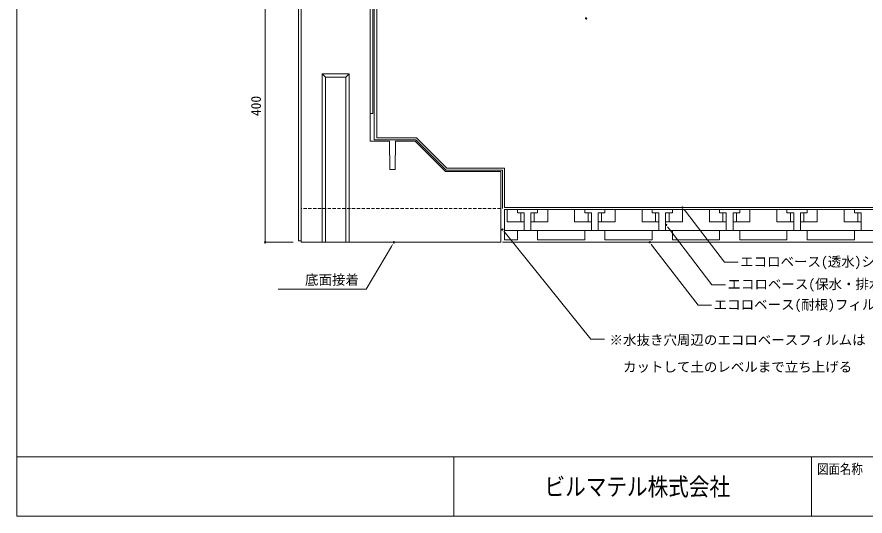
# Model space of a CAD drawing. Units: millimetres, scale not verified. Extents: x -1100 to 1100, y -752 to 752.
# Drawn here: x -1100 to 158, y -752 to -12 of the extents above; entities that cross this region are included whole.
import ezdxf
from ezdxf.enums import TextEntityAlignment as Align

# ---------------------------------------------------------------- set-up
doc = ezdxf.new("R2010")
doc.units = ezdxf.units.MM
doc.header["$LTSCALE"] = 4
doc.header["$PDMODE"] = 32
doc.header["$PDSIZE"] = 2
doc.linetypes.add('DASHED1', pattern=[1.8, 1.2, -0.6])
for name, color, linetype, lineweight in [('0-9_図面枠', 7, 'Continuous', 18), ('0-A_寸法', 7, 'Continuous', 18), ('0-B_耐根', 5, 'Continuous', 18), ('0-C_透水', 6, 'Continuous', 18), ('0-D_文字', 7, 'Continuous', 18), ('0-E_ｳｫ_ﾙ', 7, 'Continuous', 18), ('1-0_ﾏｯﾄ45', 2, 'Continuous', 18)]:
    doc.layers.add(name, color=color, linetype=linetype, lineweight=lineweight)
doc.styles.add('ＭＳ ゴシック', font='')
doc.styles.get('ＭＳ ゴシック').set_extended_font_data('MS Gothic')

msp = doc.modelspace()

# ---------------------------------------------------------------- linework, layer by layer
at = {"layer": '0-9_図面枠'}
for p, q in [((-1100, -664.009), (1100, -664.009)), ((-451.825, -664.009), (-451.825, -752.009)), ((79.063, -664.009), (79.063, -752.009))]:
    msp.add_line(p, q, dxfattribs=at)
msp.add_lwpolyline([(-1100, 751.991), (1100, 751.991), (1100, -752.009), (-1100, -752.009)], close=True, dxfattribs=at)
at = {"layer": '0-A_寸法'}
msp.add_line((-690.156, -346.153), (-731.706, -346.153), dxfattribs=at)
msp.add_lwpolyline([(-731.706, -346.153), (-731.706, 53.847), (-731.706, -346.153)], dxfattribs=at)
msp.add_point((-731.706, -346.153), dxfattribs=at)
at = {"layer": '0-B_耐根'}
msp.add_line((-379.646, -346.143), (662.532, -346.143), dxfattribs=at)
msp.add_lwpolyline([(-570.07, 5.39), (-570.07, -194.154), (-508.328, -194.154), (-463.328, -239.153), (-379.646, -239.153), (-379.646, -296.153)], dxfattribs=at)
at = {"layer": '0-C_透水'}
msp.add_lwpolyline([(-566.147, 5.39), (-566.147, -191.143), (-507.082, -191.143), (-462.082, -236.143), (-376.846, -236.143), (-376.846, -294.61), (662.532, -294.61)], dxfattribs=at)
at = {"layer": '0-D_文字'}
msp.add_line((-601.662, -415.468), (-712.68, -415.468), dxfattribs=at)
for points in [[(-110.404, -297.383), (-108.269, -300.156), (-50.062, -375.722), (-30.062, -375.722)], [(-134.631, -323.158), (-132.505, -325.938), (-68.821, -409.222), (-48.821, -409.222)], [(-542.617, -349.169), (-544.393, -352.185), (-581.662, -415.468), (-601.662, -415.468)], [(-159.005, -348.916), (-156.869, -351.689), (-89.288, -439.42), (-69.288, -439.42)]]:
    msp.add_lwpolyline(points, dxfattribs=at)
at = {"layer": '0-D_文字', "color": 5}
msp.add_lwpolyline([(-377.511, -329.885), (-375.313, -332.608), (-248.322, -489.926), (-228.322, -489.926)], dxfattribs=at)
at = {"layer": '0-D_文字'}
for p in [(-255.59, -14.055), (-112.54, -294.61), (-136.757, -320.378), (-540.841, -346.153), (-161.141, -346.143)]:
    msp.add_point(p, dxfattribs=at)
at = {"layer": '0-D_文字', "color": 5}
msp.add_point((-379.71, -327.162), dxfattribs=at)
at = {"layer": '0-E_ｳｫ_ﾙ'}
for p, q in [((-678.156, -346.153), (-678.156, 53.847)), ((-576.07, 53.847), (-576.07, -196.154)), ((-682.156, 49.847), (-682.156, -344.153)), ((-572.07, 49.847), (-572.07, -155.153)), ((-647.157, -96.154), (-607.157, -96.154)), ((-647.157, -346.153), (-647.157, -96.154)), ((-607.157, -96.154), (-612.157, -101.153)), ((-607.157, -96.154), (-607.157, -346.153)), ((-642.156, -346.153), (-642.156, -101.153)), ((-612.157, -101.153), (-612.157, -346.153)), ((-572.07, -155.153), (-576.07, -155.153)), ((-573.521, -196.154), (-576.07, -196.154)), ((-573.521, -196.154), (-547.157, -196.154)), ((-547.157, -196.154), (-546.657, -238.153)), ((-538.657, -238.153), (-538.156, -196.154)), ((-538.156, -196.154), (-509.156, -196.154)), ((-546.657, -238.153), (-538.657, -238.153)), ((-382.156, -241.153), (-382.156, -346.153)), ((-678.156, -344.153), (-682.156, -344.153)), ((-382.156, -346.153), (-678.156, -346.153))]:
    msp.add_line(p, q, dxfattribs=at)
at = {"layer": '0-E_ｳｫ_ﾙ', "linetype": 'DASHED1'}
msp.add_line((-382.156, -296.153), (-678.156, -296.153), dxfattribs=at)
at = {"layer": '0-E_ｳｫ_ﾙ'}
for points in [[(-647.157, -96.154), (-642.156, -101.153), (-612.157, -101.153)], [(-509.156, -196.154), (-464.157, -241.153), (-382.156, -241.153)]]:
    msp.add_lwpolyline(points, dxfattribs=at)
at = {"layer": '1-0_ﾏｯﾄ45'}
for p, q in [((-376.846, -297.61), (662.532, -297.61)), ((-376.846, -297.61), (-376.846, -342.61)), ((-372.532, -297.61), (-372.532, -315.61)), ((-357.532, -297.61), (-357.532, -302.61)), ((-327.533, -297.61), (-327.533, -302.61)), ((-312.533, -297.61), (-312.533, -315.61)), ((-272.533, -297.61), (-272.533, -315.61)), ((-227.532, -297.61), (-227.532, -302.61)), ((-212.532, -297.61), (-212.532, -315.61)), ((-172.533, -297.61), (-172.533, -315.61)), ((-127.532, -297.61), (-127.532, -302.61)), ((-112.532, -297.61), (-112.532, -315.61)), ((-57.532, -297.61), (-57.532, -302.61)), ((-27.533, -297.61), (-27.533, -302.61)), ((-12.532, -297.61), (-12.532, -315.61)), ((27.467, -297.61), (27.467, -315.61)), ((42.467, -297.61), (42.467, -302.61)), ((72.468, -297.61), (72.468, -302.61)), ((87.468, -297.61), (87.468, -315.61)), ((127.468, -297.61), (127.468, -315.61)), ((142.468, -297.61), (142.468, -302.61)), ((-357.532, -302.61), (-347.533, -302.61)), ((-352.532, -302.61), (-352.532, -315.61)), ((-347.533, -302.61), (-347.533, -328.61)), ((-337.532, -302.61), (-337.532, -328.61)), ((-337.532, -302.61), (-327.533, -302.61)), ((-332.533, -302.61), (-332.533, -315.61)), ((-252.532, -302.61), (-252.532, -315.61)), ((-247.533, -302.61), (-247.533, -328.61)), ((-237.533, -302.61), (-237.533, -328.61)), ((-237.533, -302.61), (-227.532, -302.61)), ((-232.532, -302.61), (-232.532, -315.61)), ((-152.533, -302.61), (-152.533, -315.61)), ((-147.533, -302.61), (-147.533, -328.61)), ((-137.532, -302.61), (-127.532, -302.61)), ((-137.532, -302.61), (-137.532, -328.61)), ((-132.533, -302.61), (-132.533, -315.61)), ((-57.532, -302.61), (-47.533, -302.61)), ((-52.532, -302.61), (-52.532, -315.61)), ((-47.533, -302.61), (-47.533, -328.61)), ((-37.532, -302.61), (-27.533, -302.61)), ((-37.532, -302.61), (-37.532, -328.61)), ((-32.533, -302.61), (-32.533, -315.61)), ((42.467, -302.61), (52.468, -302.61)), ((47.468, -302.61), (47.468, -315.61)), ((52.468, -302.61), (52.468, -328.61)), ((62.468, -302.61), (62.468, -328.61)), ((62.468, -302.61), (72.468, -302.61)), ((67.468, -302.61), (67.468, -315.61)), ((142.468, -302.61), (152.468, -302.61)), ((147.468, -302.61), (147.468, -315.61)), ((152.468, -302.61), (152.468, -328.61)), ((-372.532, -315.61), (-347.533, -315.61)), ((-337.532, -315.61), (-312.533, -315.61)), ((-272.533, -315.61), (-247.533, -315.61)), ((-237.533, -315.61), (-212.532, -315.61)), ((-172.533, -315.61), (-147.533, -315.61)), ((-137.532, -315.61), (-112.532, -315.61)), ((-37.532, -315.61), (-12.532, -315.61)), ((27.467, -315.61), (52.468, -315.61)), ((62.468, -315.61), (87.468, -315.61)), ((127.468, -315.61), (152.468, -315.61)), ((-376.846, -328.61), (662.532, -328.61)), ((-357.532, -338.61), (-357.532, -328.61)), ((-357.532, -342.61), (-357.532, -338.61)), ((-327.533, -338.61), (-327.533, -328.61)), ((-327.533, -342.61), (-327.533, -338.61)), ((-257.533, -338.61), (-257.533, -328.61)), ((-257.533, -342.61), (-257.533, -338.61)), ((-227.532, -338.61), (-227.532, -328.61)), ((-227.532, -342.61), (-227.532, -338.61)), ((-157.533, -338.61), (-157.533, -328.61)), ((-157.533, -342.61), (-157.533, -338.61)), ((-127.532, -338.61), (-127.532, -328.61)), ((-127.532, -342.61), (-127.532, -338.61)), ((-57.532, -338.61), (-57.532, -328.61)), ((-57.532, -342.61), (-57.532, -338.61)), ((-27.533, -338.61), (-27.533, -328.61)), ((-27.533, -342.61), (-27.533, -338.61)), ((42.467, -338.61), (42.467, -328.61)), ((42.467, -342.61), (42.467, -338.61)), ((72.468, -338.61), (72.468, -328.61)), ((72.468, -342.61), (72.468, -338.61)), ((142.468, -338.61), (142.468, -328.61)), ((142.468, -342.61), (142.468, -338.61)), ((-376.846, -342.61), (-357.532, -342.61)), ((-327.533, -342.61), (-257.533, -342.61)), ((-227.532, -342.61), (-157.533, -342.61)), ((-127.532, -342.61), (-57.532, -342.61)), ((-27.533, -342.61), (42.467, -342.61)), ((72.468, -342.61), (142.468, -342.61))]:
    msp.add_line(p, q, dxfattribs=at)
for points in [[(-257.533, -297.61), (-257.533, -302.61), (-247.533, -302.61)], [(-157.533, -297.61), (-157.533, -302.61), (-147.533, -302.61)], [(-72.532, -297.61), (-72.532, -315.61), (-47.533, -315.61)]]:
    msp.add_lwpolyline(points, dxfattribs=at)

# ---------------------------------------------------------------- texts
at = {"layer": '0-9_図面枠', "style": 'ＭＳ ゴシック', "width": 0.85}
for s, height, p in [('図面名称', 14.66, (87.063, -694.009)), ('ビルマテル株式会社', 26.39, (-317.275, -729.609))]:
    msp.add_text(s, height=height, dxfattribs=at).set_placement(p, align=Align.BOTTOM_LEFT)
at = {"layer": '0-A_寸法', "style": 'ＭＳ ゴシック'}
msp.add_text('400', height=14.66, rotation=90, dxfattribs=at).set_placement((-733.706, -158.903), align=Align.BOTTOM_LEFT)
at = {"layer": '0-D_文字', "style": 'ＭＳ ゴシック'}
for s, p in [('エコロベース(透水)シート（ポリエステルｔ=0.24）', (-27.062, -386.555)), ('底面接着', (-672.662, -413.468)), ('エコロベース(保水・排水)マット45（難燃性40倍発泡1000x1000xt45）', (-45.821, -419.902)), ('エコロベース(耐根)フィルム（ポリエチレンｔ=0.3）', (-66.288, -450.253))]:
    msp.add_text(s, height=14.66, dxfattribs=at).set_placement(p, align=Align.BOTTOM_LEFT)
at = {"layer": '0-D_文字', "color": 5, "style": 'ＭＳ ゴシック'}
for s, p in [('※水抜き穴周辺のエコロベースフィルムは', (-220.763, -502.59)), ('\u3000カットして土のレベルまで立ち上げる', (-220.763, -542.59))]:
    msp.add_text(s, height=14.66, dxfattribs=at).set_placement(p, align=Align.BOTTOM_LEFT)

doc.saveas('drawing.dxf')
